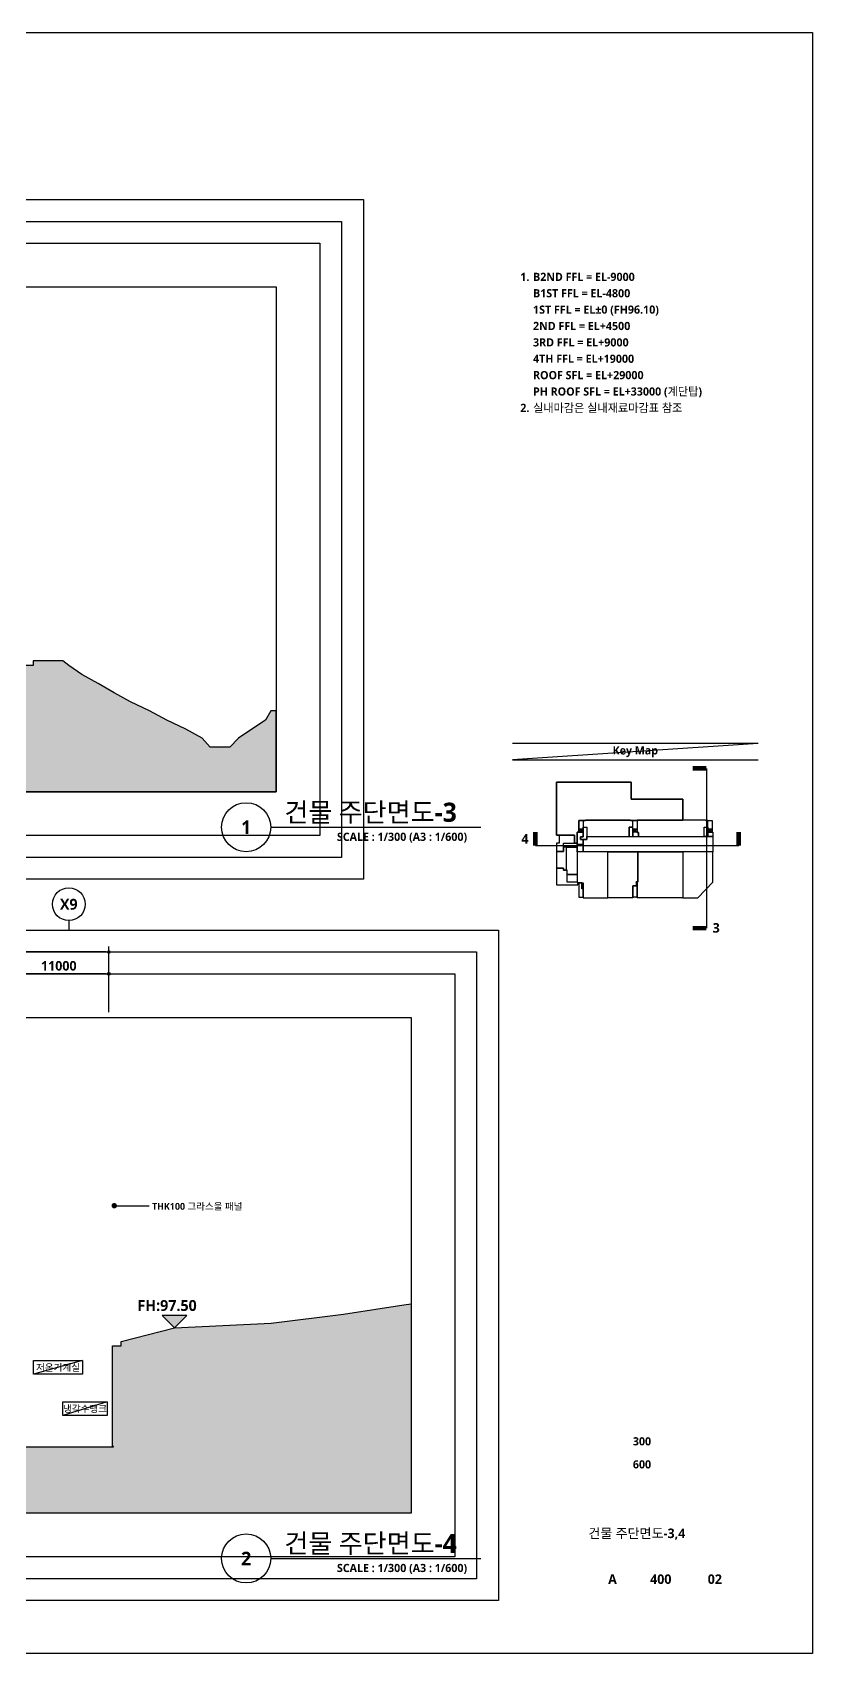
# Model space of a CAD drawing. Header units: millimetres. Extents: x 0 to 190005487, y 0 to 455456909.
# Drawn here: x 166186 to 252000, y 0 to 178200 of the extents above; entities that cross this region are included whole.
import ezdxf
from ezdxf.enums import TextEntityAlignment as Align

# ---------------------------------------------------------------- set-up
doc = ezdxf.new("R2010")
doc.units = ezdxf.units.MM
doc.header["$LTSCALE"] = 400
doc.header["$MEASUREMENT"] = 0
doc.header["$PDSIZE"] = -10
doc.layers.get('0').update_dxf_attribs({"linetype": 'CONTINUOUS'})
doc.layers.get('Defpoints').update_dxf_attribs({"color": 153, "linetype": 'CONTINUOUS'})
for name, color, linetype in [('A-ANNO-GRA1', 7, 'CONTINUOUS'), ('A-ANNO-KEY', 7, 'CONTINUOUS'), ('A-ANNO-NOTE', 7, 'CONTINUOUS'), ('A-ANNO-TEXT1', 7, 'CONTINUOUS'), ('A-ANNO-TEXT2', 3, 'CONTINUOUS'), ('A-ANNO-TITL', 7, 'CONTINUOUS'), ('A-ST-AXIS-BUB', 7, 'CONTINUOUS'), ('A-ST-AXIS-DIM', 7, 'CONTINUOUS'), ('AA-XXXX-TXT1', 2, 'CONTINUOUS'), ('AA-XXXX-TXT2', 3, 'CONTINUOUS'), ('elev', 8, 'CONTINUOUS')]:
    doc.layers.add(name, color=color, linetype=linetype)
doc.layers.add('Defpoint', color=161, linetype='CONTINUOUS', plot=False)
doc.styles.add('SH_대대리576', font='NanumGothicBold.ttf')
doc.dimstyles.new('SHP 600', dxfattribs={"dimscale": 300, "dimtxt": 3.5, "dimasz": 1, "dimexe": 2, "dimexo": 2, "dimgap": 1, "dimtad": 1, "dimdec": 0, "dimzin": 0, "dimdsep": 46, "dimtxsty": 'SH_대대리576', "dimblk": 'DIMDOT', "dimcen": 0.09, "dimclrd": 256, "dimclre": 256, "dimclrt": 3, "dimadec": 0, "dimazin": 1, "dimtfac": 1, "dimtdec": 0, "dimtix": 1, "dimtmove": 2, "dimatfit": 0, "dimldrblk": 'DIMDOT', "dimfxl": 1, "dimtfillclr": 3, "dimtolj": 1, "dimtzin": 0, "dimlwd": -1, "dimlwe": -1, "dimarcsym": 0})

# ---------------------------------------------------------------- blocks, each defined once
blk = doc.blocks.new('G$C78B43F3D')
at = {"layer": 'A-ST-AXIS-DIM', "color": 2}
blk.add_line((1500, 17804), (1500, 250), dxfattribs=at)
at = {"layer": 'A-ST-AXIS-DIM', "color": 2, "const_width": 500}
for points in [[(1500, 17804), (0, 17804)], [(1500, 250), (0, 250)]]:
    blk.add_lwpolyline(points, dxfattribs=at)
blk = doc.blocks.new('G$C28DF506D')
blk.add_lwpolyline([(0, 3255), (0, 1425), (2340, 1425), (2340, 1725), (2265, 1725), (2265, 1740), (1155, 1740), (1155, 3030), (1095, 3030), (1095, 3060), (765, 3060), (765, 3255)], close=True)
at = {"layer": 'A-ANNO-KEY'}
for p, q in [((2902, 7538), (2423, 7223)), ((2423, 7538), (2902, 7223)), ((8377, 7538), (8857, 7223)), ((8857, 7538), (8377, 7223)), ((16627, 7223), (17108, 7538)), ((16627, 7538), (17108, 7223)), ((2760, 1012), (2902, 1642)), ((2760, 1642), (2902, 1012)), ((8745, 1327), (8884, 1770)), ((8884, 1327), (8745, 1770))]:
    blk.add_line(p, q, dxfattribs=at)
for points in [[(13890, 10845), (8190, 10845), (8190, 12720), (7290, 12720), (0, 12720), (0, 6900), (195, 6900), (270, 6900), (1950, 6900), (1950, 6015), (2265, 6015), (2265, 7223), (2423, 7223), (2423, 7538), (2423, 8505), (2902, 8505), (3165, 8505), (3165, 8550), (8115, 8550), (8115, 8505), (8377, 8505), (8865, 8505), (8865, 8550), (13890, 8550)], [(8190, 12720), (7290, 12720), (0, 12720), (0, 6900), (195, 6900), (270, 6900), (1950, 6900), (1950, 6015), (2265, 6015), (2265, 7223), (2423, 7223), (2423, 8505), (3165, 8505), (3165, 8550), (8115, 8550), (8115, 8505), (8865, 8505), (8865, 8550), (13890, 8550), (13890, 10845), (8190, 10845)], [(2265, 7223), (2902, 7223), (2902, 6722), (2635, 6722), (2635, 6434), (2902, 6434), (2902, 5864), (2265, 5864)], [(2423, 8505), (2902, 8505), (2902, 7538), (2423, 7538)], [(2902, 7223), (2423, 7223), (2423, 7538), (2902, 7538)], [(2635, 6434), (2635, 6722), (2902, 6722), (2902, 7788), (3300, 7788), (3300, 6750), (3300, 6750), (3300, 6434), (2902, 6434), (2902, 6434)], [(2902, 8505), (2902, 7788), (3300, 7788), (3300, 6750), (7980, 6750), (7980, 7788), (8377, 7788), (8377, 8505), (8115, 8505), (8115, 8550), (3165, 8550), (3165, 8505)], [(7980, 6754), (8377, 6754), (8377, 7788), (7980, 7788)], [(8377, 8505), (8857, 8505), (8857, 7538), (8377, 7538)], [(8377, 7538), (8857, 7538), (8857, 7223), (8377, 7223)], [(8377, 7223), (8377, 6754), (9015, 6754), (9015, 7204), (8857, 7204), (8857, 7223)], [(8865, 8550), (8865, 8505), (8857, 8505), (8857, 7204), (9015, 7204), (9015, 6750), (16230, 6750), (16230, 7788), (16627, 7788), (16627, 8505), (16365, 8505), (16365, 8550)], [(16627, 6754), (16230, 6754), (16230, 7788), (16627, 7788)], [(16627, 8505), (17108, 8505), (17108, 7538), (16627, 7538)], [(16627, 7538), (17108, 7538), (17108, 7223), (16627, 7223)], [(16627, 7223), (17190, 7223), (17190, 6754), (16627, 6754)], [(0, 6015), (0, 5100), (765, 5100), (765, 6015), (1950, 6015), (1950, 6900), (270, 6900), (270, 6015)], [(0, 5100), (0, 3255), (765, 3255), (765, 3060), (1095, 3060), (1095, 5580), (765, 5580), (765, 5100), (0, 5100)], [(765, 6015), (2265, 6015), (2265, 5580), (765, 5580)], [(1155, 2580), (1155, 3030), (1095, 3030), (1095, 5580), (2265, 5580), (2265, 2580)], [(2265, 5864), (2902, 5864), (2902, 5070), (2265, 5070)], [(2902, 5070), (2902, 6434), (3300, 6434), (3300, 6750), (7980, 6750), (7980, 6754), (9015, 6754), (9015, 6750), (16230, 6750), (16230, 6754), (17190, 6754), (17190, 5070)], [(2265, 1740), (2265, 1725), (2340, 1725), (2340, 1642), (2902, 1642), (2902, 0), (5640, 0), (5640, 5070), (2265, 5070)], [(2265, 1740), (2265, 1725), (2340, 1725), (2340, 1642), (2902, 1642), (2902, 0), (5640, 0), (5640, 5070), (2265, 5070)], [(8745, 1770), (8745, 1327), (8377, 1327), (8377, 0), (5640, 0), (5640, 5070), (8940, 5070), (8940, 1770), (8745, 1770)], [(8940, 1725), (8940, 5070), (13890, 5070), (13890, 0), (8857, 0), (8857, 1327), (8884, 1327), (8884, 1725), (8940, 1725)], [(13890, 5070), (13890, 0), (15540, 0), (17190, 1725), (17190, 5070)], [(1155, 2580), (2265, 2580), (2265, 1740), (1155, 1740), (1155, 2580)], [(2760, 1642), (2423, 1642), (2423, 82), (2902, 82), (2902, 1012), (2760, 1012)], [(8857, 82), (8377, 82), (8377, 1327), (8857, 1327)], [(8745, 1327), (8884, 1327), (8884, 1725), (8940, 1725), (8940, 1770), (8745, 1770)]]:
    blk.add_lwpolyline(points, close=True, dxfattribs=at)
blk.add_lwpolyline([(8865, 8505), (8115, 8505), (8115, 8550), (3165, 8550), (3165, 8505), (2423, 8505), (2423, 7223), (2265, 7223), (2265, 6015), (1950, 6015), (1950, 6900), (270, 6900), (270, 6900), (195, 6900), (0, 6900), (0, 12720), (7290, 12720), (7290, 12720), (8190, 12720), (8190, 10845), (8190, 10845), (8190, 10845), (13890, 10845), (13890, 8550), (8865, 8550)], dxfattribs=at)
blk = doc.blocks.new('DIMDOT')
at = {"color": 0}
blk.add_line((-2, 0), (2, 0), dxfattribs=at)
for radius in [0.5, 0.25]:
    blk.add_circle((0, 0), radius, dxfattribs=at)
blk = doc.blocks.new('*D1498')
at = {"layer": 'A-ST-AXIS-DIM'}
for p, q in [((163588, 70519), (163588, 75319)), ((174588, 70519), (174588, 75319)), ((174288, 74719), (163888, 74719))]:
    blk.add_line(p, q, dxfattribs=at)
at = {"layer": 'Defpoints', "color": 0}
for p in [(163588, 74719), (163588, 69919), (174588, 69919)]:
    blk.add_point(p, dxfattribs=at)
at = {"layer": 'A-ST-AXIS-DIM', "linetype": 'ByBlock', "xscale": 300, "yscale": 300, "zscale": 300, "rotation": 180}
blk.add_blockref('DIMDOT', (163588, 74719), dxfattribs=at)
at = {"layer": 'A-ST-AXIS-DIM', "linetype": 'ByBlock', "xscale": 300, "yscale": 300, "zscale": 300}
blk.add_blockref('DIMDOT', (174588, 74719), dxfattribs=at)
at = {"layer": 'A-ST-AXIS-DIM', "color": 3, "insert": (169088, 75595), "char_height": 1050, "attachment_point": 5, "style": 'SH_대대리576'}
blk.add_mtext('\\A1;11000', dxfattribs=at)
blk = doc.blocks.new('*D1510')
at = {"layer": 'A-ST-AXIS-DIM'}
for p, q in [((59988, 70519), (59988, 77719)), ((174288, 77119), (60288, 77119)), ((174588, 70519), (174588, 77719))]:
    blk.add_line(p, q, dxfattribs=at)
at = {"layer": 'Defpoints', "color": 0}
for p in [(59988, 77119), (59988, 69919), (174588, 69919)]:
    blk.add_point(p, dxfattribs=at)
at = {"layer": 'A-ST-AXIS-DIM', "linetype": 'ByBlock', "xscale": 300, "yscale": 300, "zscale": 300, "rotation": 180}
blk.add_blockref('DIMDOT', (59988, 77119), dxfattribs=at)
at = {"layer": 'A-ST-AXIS-DIM', "linetype": 'ByBlock', "xscale": 300, "yscale": 300, "zscale": 300}
blk.add_blockref('DIMDOT', (174588, 77119), dxfattribs=at)
at = {"layer": 'A-ST-AXIS-DIM', "color": 3, "insert": (117288, 77999), "char_height": 1050, "attachment_point": 5, "style": 'SH_대대리576'}
blk.add_mtext('\\A1;114600', dxfattribs=at)
blk = doc.blocks.new('X-SEC-종$0$A-ST-AXIS-BUB-1')
at = {"layer": 'A-ST-AXIS-BUB'}
blk.add_line((0, 350), (0, 0), dxfattribs=at)
blk.add_circle((0, 950), 600, dxfattribs=at)
blk = doc.blocks.new('*U1200')
at = {"layer": 'A-ANNO-TITL'}
blk.add_line((0, 0), (3850, 0), dxfattribs=at)
blk.add_circle((-450, 0), 450, dxfattribs=at)
at = {"layer": 'AA-XXXX-TXT1', "style": 'SH_대대리576'}
blk.add_attdef('DWG.TITLE', (250, 100), '', height=350, dxfattribs=at)
at = {"layer": 'AA-XXXX-TXT1', "color": 7, "style": 'SH_대대리576'}
blk.add_attdef('NO1', text='', height=300, dxfattribs=at).set_placement((-450, 0), align=Align.MIDDLE)
at = {"layer": 'AA-XXXX-TXT1', "style": 'SH_대대리576'}
blk.add_attdef('SCALE', text='', height=150, dxfattribs=at).set_placement((3600, -100), align=Align.TOP_RIGHT)
blk = doc.blocks.new('G$C3CD03619')
at = {"layer": 'A-ANNO-TITL', "style": 'SH_대대리576'}
for s, p in [('1.', (547, 25992)), ('2.', (547, 11592))]:
    blk.add_text(s, height=900, dxfattribs=at).set_placement(p, align=Align.MIDDLE_CENTER)
for s, p in [('B2ND FFL = EL-9000', (1447, 25992)), ('B1ST FFL = EL-4800', (1447, 24192)), ('1ST FFL = EL%%p0 (FH96.10)', (1447, 22392)), ('2ND FFL = EL+4500', (1447, 20592)), ('3RD FFL = EL+9000', (1447, 18792)), ('4TH FFL = EL+19000', (1447, 16992)), ('ROOF SFL = EL+29000', (1447, 15192)), ('PH ROOF SFL = EL+33000 (계단탑)', (1447, 13392)), ('실내마감은 실내재료마감표 참조', (1447, 11592))]:
    blk.add_text(s, height=900, dxfattribs=at).set_placement(p, align=Align.MIDDLE_LEFT)

msp = doc.modelspace()

# ---------------------------------------------------------------- hatches: boundary and pattern name
at = {"transparency": 33554687}
h = msp.add_hatch(color=256, dxfattribs=at)
h.dxf.hatch_style = 1
h.paths.add_polyline_path([(183161, 37169.3), (180461, 37169.3), (181811, 35819.3)])
at = {"layer": 'elev', "transparency": 33554687}
h = msp.add_hatch(color=256, dxfattribs=at)
h.dxf.hatch_style = 1
h.paths.add_polyline_path([(42001.9, 120617.4), (39467.9, 121514.4), (39467.9, 94717.4), (192988.5, 94717.4), (192988.5, 103617.4), (192396.7, 103617.4), (191808.3, 102617.4), (190305.3, 101617.4), (188859.3, 100617.4), (187900.3, 99617.4), (185729.3, 99617.4), (184865.3, 100617.4), (183067.3, 101617.4), (180976.3, 102617.4), (179066.3, 103617.4), (176962.3, 104617.4), (175170.3, 105617.4), (173421.3, 106617.4), (171609.3, 107617.4), (170197.3, 108617.4), (169525, 109117.4), (166267.9, 109117.4), (166267.9, 108617.4), (165267.9, 108617.4), (165267.9, 105562.7), (165267.9, 102417.4), (160467.9, 102417.4), (160467.9, 100917.4), (158967.9, 100917.4), (158967.9, 102417.4), (156967.9, 102417.4), (156967.9, 103057.4), (139567.9, 103057.4), (139567.9, 101317.4), (139667.9, 101317.4), (139667.9, 101257.3), (119817.9, 101257.3), (119817.9, 101317.4), (119917.9, 101317.4), (119917.9, 102007.4), (84155.7, 102007.4), (84155.7, 102067.4), (84255.7, 102067.4), (84255.7, 112007.4), (76967.9, 112007.4), (76967.9, 112067.4), (77067.9, 112067.4), (77067.9, 113367.4), (79067.9, 113367.4), (79067.9, 121367.4), (79067.9, 121617.4), (74200.6, 121617.4), (74304.3, 120617.4), (77896.9, 120617.4), (77896.9, 119617.4), (76896.9, 119617.4), (76896.9, 118117.4), (75396.9, 118117.4), (75396.9, 119617.4), (73396.9, 119617.4), (73396.9, 121617.4), (72396.9, 121617.4), (72396.9, 122117.4), (68097.9, 122617.4), (64846.9, 121617.4), (58557.9, 120617.4), (48245.9, 119617.4), (44853.9, 119617.4)])
h = msp.add_hatch(color=256, dxfattribs=at)
h.dxf.hatch_style = 1
h.paths.add_polyline_path([(159838, 24509.3), (159838, 22769.3), (159738, 22769.3), (159738, 22709.2), (175088, 22709.2), (175088, 22769.3), (174988, 22769.3), (174988, 33819.3), (175941, 33819.3), (175941, 34319.3), (181811, 35819.3), (187131, 36069.3), (192451, 36319.3), (200402, 37319.3), (207047, 38319.3), (207844.4, 38455.5), (207844.4, 15419.3), (34297.9, 15419.3), (34297.9, 32169.3), (39810.1, 32169.3), (39810.1, 28869.3), (38810.1, 28869.3), (38810.1, 28369.3), (40310.1, 28369.3), (40310.1, 32169.3), (40810.1, 32169.3), (40810.1, 32519.3), (42791.8, 32813.6), (44514, 33069.3), (47083.6, 33069.3), (49388, 33069.3), (49388, 32769.3), (49588, 32769.3), (49588, 32869.3), (57588, 32869.3), (57588, 32769.3), (57788, 32769.3), (57788, 33069.3), (59588, 33069.3), (59588, 32769.3), (59588, 32769.3), (59588, 31392.5), (59588, 30539.3), (59588, 19869.3), (59488, 19869.3), (59488, 19809.3), (66238, 19809.3), (66238, 19869.3), (66809.5, 20859.2), (79538, 20859.3), (79538, 20919.3), (79438, 20919.3), (79438, 24509.3)])

# ---------------------------------------------------------------- linework, layer by layer
at = {"const_width": 300}
msp.add_lwpolyline([(175338, 49228.8, -1), (175038, 49228.8, -1)], format="xyb", close=True, dxfattribs=at)
msp.add_lwpolyline([(175338, 49228.8), (179014.6, 49228.8)])
msp.add_lwpolyline([(183161, 37169.3), (180461, 37169.3), (181811, 35819.3)], close=True)
at = {"layer": 'A-ANNO-GRA1'}
for p, q in [((246000, 100030.5), (219000, 100030.5)), ((219000, 98230.5), (246000, 98230.5))]:
    msp.add_line(p, q, dxfattribs=at)
for points in [[(166304.6, 32209.1), (171704.6, 32209.1), (171704.6, 30709.1), (166304.6, 30709.1)], [(169522.4, 27678.2), (174422.4, 27678.2), (174422.4, 26178.2), (169522.4, 26178.2)]]:
    msp.add_lwpolyline(points, close=True, dxfattribs=at)
at = {"layer": 'A-ST-AXIS-DIM', "color": 2}
msp.add_line((243877.2, 88790.9), (221512.2, 88790.9), dxfattribs=at)
at = {"layer": 'A-ST-AXIS-DIM', "color": 2, "const_width": 500}
for points in [[(221512.2, 88790.9), (221512.2, 90290.9)], [(243877.2, 88790.9), (243877.2, 90290.9)]]:
    msp.add_lwpolyline(points, dxfattribs=at)
at = {"layer": 'Defpoint'}
for p, q in [((246000, 100030.5), (219000, 98230.5)), ((171704.6, 32209.1), (166304.6, 30709.1)), ((174422.4, 27678.2), (169522.4, 26178.2))]:
    msp.add_line(p, q, dxfattribs=at)
for points in [[(0, 178200), (252000, 178200), (252000, 0), (0, 0)], [(0, 178200), (252000, 178200), (252000, 0), (0, 0)], [(29867.9, 159817.4), (202588.5, 159817.4), (202588.5, 85117.4), (29867.9, 85117.4)], [(32267.9, 157417.4), (200188.5, 157417.4), (200188.5, 87517.4), (32267.9, 87517.4)], [(34667.9, 155017.4), (197788.5, 155017.4), (197788.5, 89917.4), (34667.9, 89917.4)], [(39467.9, 150217.4), (192988.5, 150217.4), (192988.5, 94717.4), (39467.9, 94717.4)], [(24697.9, 79519.3), (217444.4, 79519.3), (217444.4, 5819.3), (24697.9, 5819.3)], [(27097.9, 77119.3), (215044.4, 77119.3), (215044.4, 8219.3), (27097.9, 8219.3)], [(29497.9, 74719.3), (212644.4, 74719.3), (212644.4, 10619.3), (29497.9, 10619.3)], [(34297.9, 69919.3), (207844.4, 69919.3), (207844.4, 15419.3), (34297.9, 15419.3)]]:
    msp.add_lwpolyline(points, close=True, dxfattribs=at)
at = {"layer": 'elev', "elevation": -103000}
msp.add_lwpolyline([(39467.9, 94717.4), (192988.5, 94717.4), (192988.5, 103617.4), (192396.7, 103617.4), (191808.3, 102617.4), (190305.3, 101617.4), (188859.3, 100617.4), (187900.3, 99617.4), (185729.3, 99617.4), (184865.3, 100617.4), (183067.3, 101617.4), (180976.3, 102617.4), (179066.3, 103617.4), (176962.3, 104617.4), (175170.3, 105617.4), (173421.3, 106617.4), (171609.3, 107617.4), (170197.3, 108617.4), (169525, 109117.4), (166267.9, 109117.4), (166267.9, 108617.4), (165267.9, 108617.4)], dxfattribs=at)
at = {"layer": 'elev'}
msp.add_lwpolyline([(159738, 22709.2), (175088, 22709.2), (175088, 22769.3), (174988, 22769.3), (174988, 33819.3), (175941, 33819.3), (175941, 34319.3), (181811, 35819.3), (187131, 36069.3), (192451, 36319.3), (200402, 37319.3), (207047, 38319.3), (207844.4, 38455.5), (207844.4, 15419.3), (34297.9, 15419.3)], dxfattribs=at)

# ---------------------------------------------------------------- block references
for name, p in [('G$C3CD03619', (219802.4, 125338.9)), ('G$C78B43F3D', (238814.6, 79491.8)), ('G$C28DF506D', (223850.1, 83066.2))]:
    msp.add_blockref(name, p)
ref = msp.add_blockref('*U1200', (192401.7, 90832.9), dxfattribs=dict(xscale=6, yscale=6, zscale=6))
ref.add_attrib('SCALE', 'SCALE : 1/300 (A3 : 1/600)', dxfattribs={"layer": 'A-ANNO-TITL', "height": 900, "style": 'SH_대대리576'}).set_placement((214001.9, 90232.9), align=Align.TOP_RIGHT)
ref.add_attrib('DWG.TITLE', '건물 주단면도-3', (193901.7, 91432.9), dxfattribs={"layer": 'A-ANNO-TITL', "height": 2100, "style": 'SH_대대리576'})
ref.add_attrib('NO1', '1', dxfattribs={"layer": 'A-ANNO-TITL', "color": 7, "height": 1500, "style": 'SH_대대리576'}).set_placement((189701.7, 90832.9), align=Align.MIDDLE)
ref = msp.add_blockref('*U1200', (192401.7, 10458.5), dxfattribs=dict(xscale=6, yscale=6, zscale=6))
ref.add_attrib('SCALE', 'SCALE : 1/300 (A3 : 1/600)', dxfattribs={"layer": 'A-ANNO-TITL', "height": 900, "style": 'SH_대대리576'}).set_placement((214001.9, 9858.5), align=Align.TOP_RIGHT)
ref.add_attrib('DWG.TITLE', '건물 주단면도-4', (193901.7, 11058.5), dxfattribs={"layer": 'A-ANNO-TITL', "height": 2100, "style": 'SH_대대리576'})
ref.add_attrib('NO1', '2', dxfattribs={"layer": 'A-ANNO-TITL', "color": 7, "height": 1500, "style": 'SH_대대리576'}).set_placement((189701.7, 10458.5), align=Align.MIDDLE)
at = {"layer": 'A-ST-AXIS-BUB', "xscale": 3, "yscale": 3, "zscale": 3}
msp.add_blockref('X-SEC-종$0$A-ST-AXIS-BUB-1', (170188, 79519.3), dxfattribs=at)

# ---------------------------------------------------------------- texts
at = {"layer": 'A-ANNO-NOTE', "style": 'SH_대대리576'}
for s, height, p in [('Key Map', 900, (232500, 99130.5)), ('4', 1050, (220361.4, 89563.1)), ('3', 1050, (241398.8, 79768.5))]:
    msp.add_text(s, height=height, dxfattribs=at).set_placement(p, align=Align.MIDDLE)
at = {"layer": 'A-ANNO-TEXT1', "style": 'SH_대대리576'}
msp.add_text('X9', height=1200, dxfattribs=at).set_placement((170188, 82369.3), align=Align.MIDDLE_CENTER)
msp.add_text('THK100 그라스울 패널', height=750, dxfattribs=at).set_placement((179340.3, 49160.4), align=Align.MIDDLE_LEFT)
at = {"layer": 'A-ANNO-TEXT2', "style": 'SH_대대리576'}
for s, p in [('저온기계실', (169004.6, 31459.1)), ('냉각수탱크', (171972.4, 26928.2))]:
    msp.add_text(s, height=750, dxfattribs=at).set_placement(p, align=Align.MIDDLE)
at = {"layer": 'A-ANNO-TITL', "style": 'SH_대대리576'}
for s, height, p in [('300', 900, (233235.5, 23333.4)), ('600', 900, (233235.5, 20800.2)), ('건물 주단면도-3,4', 1050, (232670.3, 13191.8)), ('A', 1050, (229987.6, 8181.3)), ('400', 1050, (235300.8, 8181.3)), ('02', 1050, (241247.3, 8181.3))]:
    msp.add_text(s, height=height, dxfattribs=at).set_placement(p, align=Align.MIDDLE)
at = {"layer": 'AA-XXXX-TXT2', "style": 'SH_대대리576'}
msp.add_text('FH:97.50', height=1200, dxfattribs=at).set_placement((177737.4, 37664.5))

# ---------------------------------------------------------------- dimensions: what is measured, and where the dimension line sits
at = {"layer": 'A-ST-AXIS-DIM'}
dim = msp.add_linear_dim(base=(59988, 77119.3), p1=(174588, 69919.3), p2=(59988, 69919.3), dimstyle='SHP 600', dxfattribs=at)
dim.commit()
dim.dimension.update_dxf_attribs({"geometry": '*D1510', "text_midpoint": (117288, 77998.8)})
dim = msp.add_linear_dim(base=(163588, 74719.3), p1=(174588, 69919.3), p2=(163588, 69919.3), angle=0, dimstyle='SHP 600', dxfattribs=at)
dim.commit()
dim.dimension.update_dxf_attribs({"geometry": '*D1498', "text_midpoint": (169088, 75595.1)})

doc.saveas('drawing.dxf')
